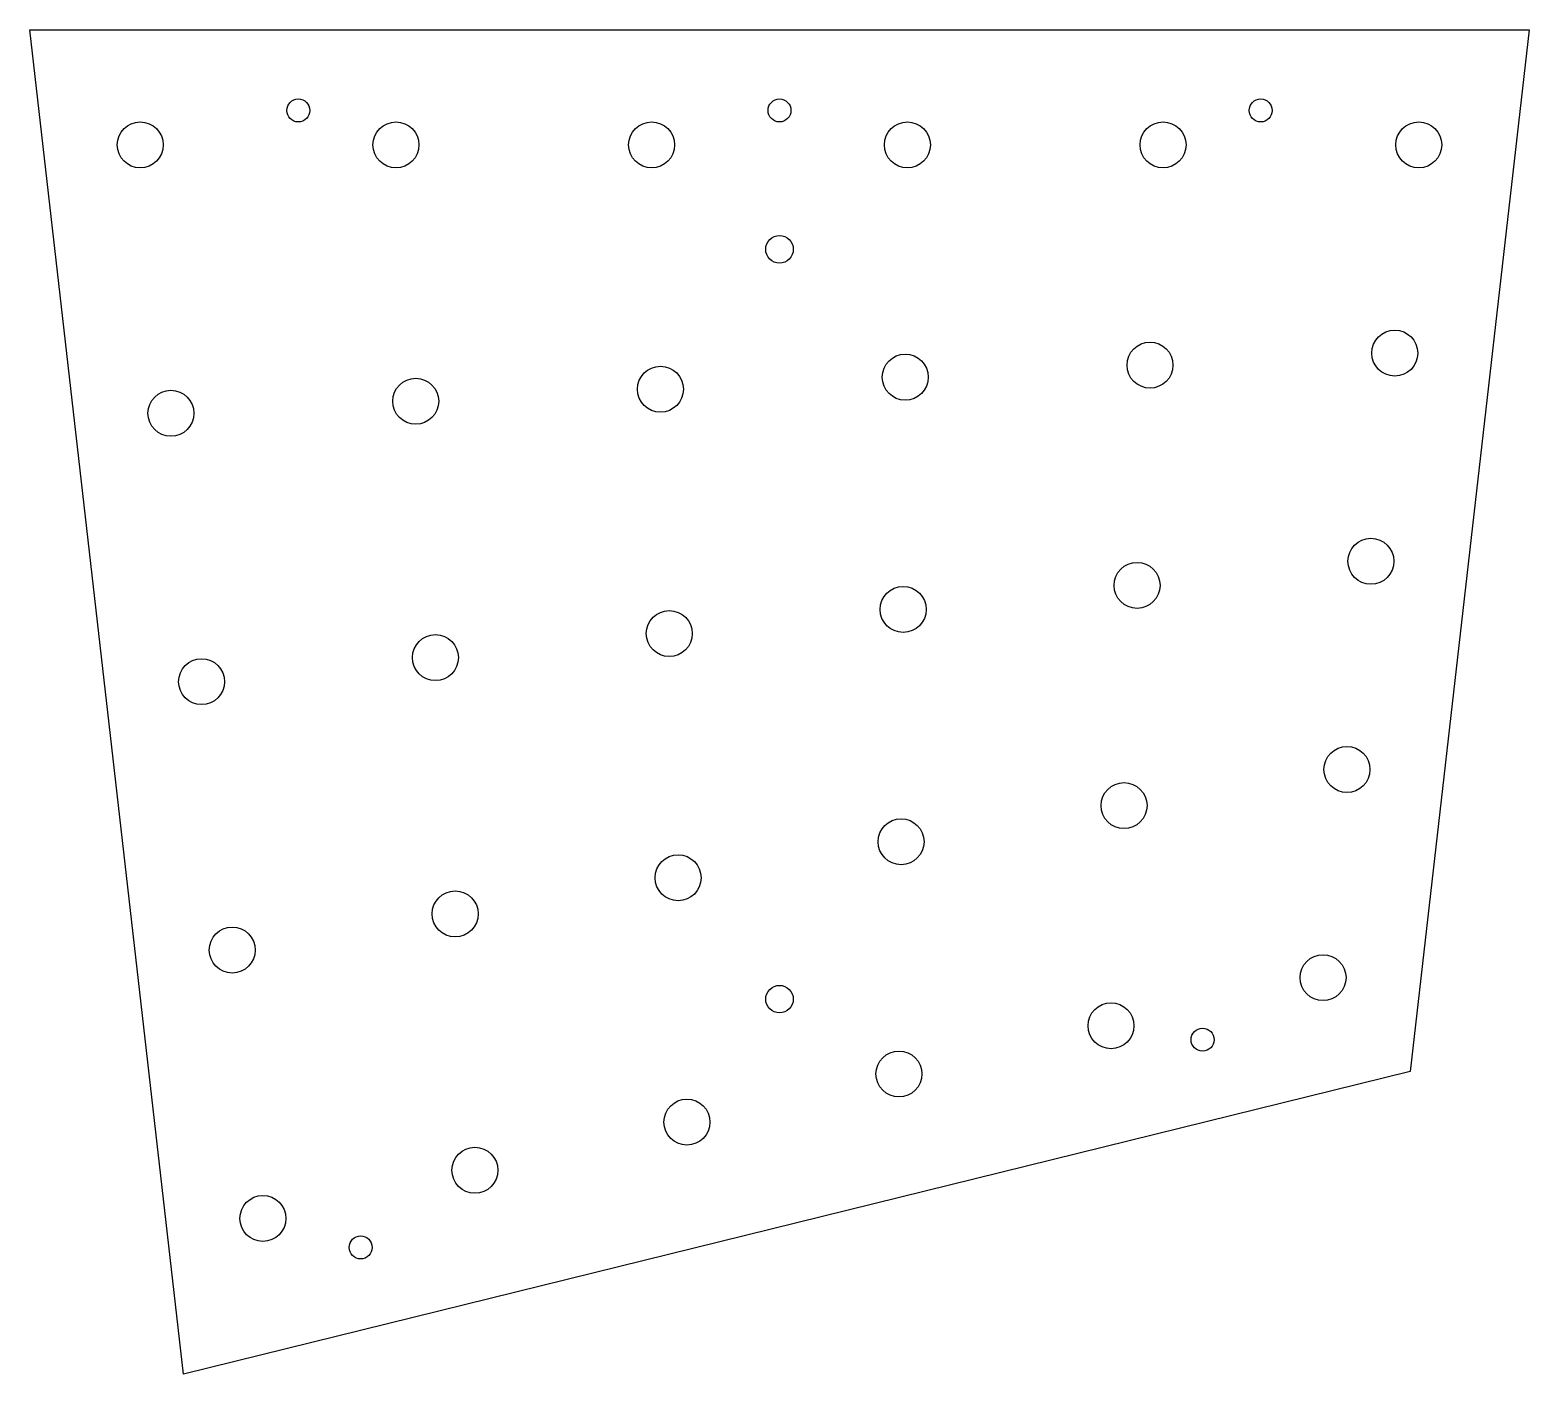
# Model space of a CAD drawing. Extents: x -20.4 to 20.4, y -36.5 to 0.
import ezdxf

# ---------------------------------------------------------------- set-up
doc = ezdxf.new("R2010")
doc.units = 0
doc.header["$MEASUREMENT"] = 0
doc.layers.add('VISIBLE', color=7, linetype='CONTINUOUS')

msp = doc.modelspace()

# ---------------------------------------------------------------- linework, layer by layer
at = {"layer": 'VISIBLE'}
for p, q in [((-20.383, 0), (20.383, 0)), ((-16.208, -36.544), (-20.383, 0)), ((20.383, 0), (17.148, -28.316)), ((17.148, -28.316), (-16.208, -36.544))]:
    msp.add_line(p, q, dxfattribs=at)
for centre, radius in [((-13.087, -2.188), 0.312), ((0, -2.188), 0.312), ((13.087, -2.188), 0.312), ((-17.384, -3.125), 0.625), ((-10.43, -3.125), 0.625), ((-3.477, -3.125), 0.625), ((3.477, -3.125), 0.625), ((10.43, -3.125), 0.625), ((17.384, -3.125), 0.625), ((0, -5.963), 0.375), ((10.076, -9.113), 0.625), ((16.733, -8.786), 0.625), ((3.42, -9.44), 0.625), ((-3.237, -9.767), 0.625), ((-9.893, -10.095), 0.625), ((-16.55, -10.422), 0.625), ((16.082, -14.446), 0.625), ((9.723, -15.101), 0.625), ((3.363, -15.755), 0.625), ((-2.997, -16.41), 0.625), ((-9.357, -17.065), 0.625), ((-15.717, -17.719), 0.625), ((15.432, -20.107), 0.625), ((9.369, -21.089), 0.625), ((3.306, -22.071), 0.625), ((-2.757, -23.052), 0.625), ((-8.82, -24.034), 0.625), ((-14.883, -25.016), 0.625), ((14.781, -25.767), 0.625), ((0, -26.351), 0.375), ((9.015, -27.076), 0.625), ((11.505, -27.454), 0.312), ((3.249, -28.386), 0.625), ((-2.517, -29.695), 0.625), ((-8.283, -31.004), 0.625), ((-14.049, -32.314), 0.625), ((-11.39, -33.102), 0.312)]:
    msp.add_circle(centre, radius, dxfattribs=at)

doc.saveas('drawing.dxf')
